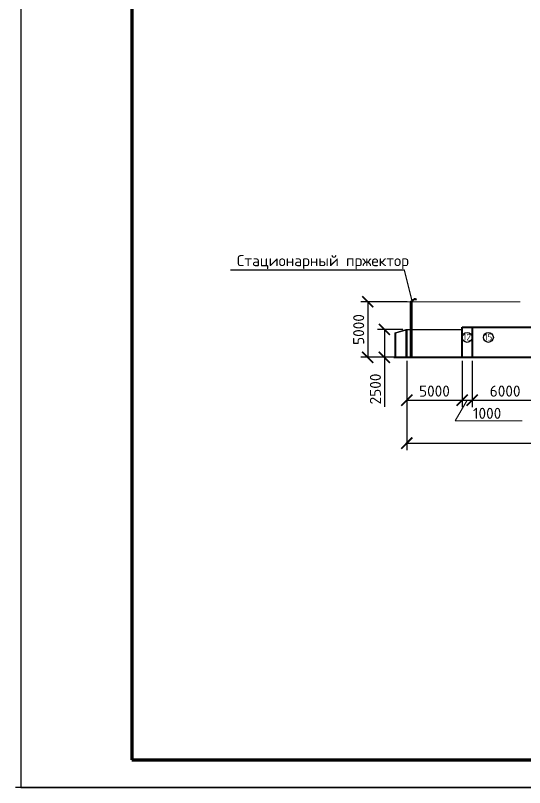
# Model space of a CAD drawing. Header units: millimetres. Extents: x -782 to 10910, y 3841 to 9763.
# Drawn here: x 1981.7 to 2073.6, y 8024.4 to 8163.7 of the extents above; entities that cross this region are included whole.
import ezdxf

# ---------------------------------------------------------------- set-up
doc = ezdxf.new("R2010")
doc.units = ezdxf.units.MM
doc.layers.add('Оbводка', color=1, linetype='Continuous', lineweight=90)
doc.styles.add('2.5', font='isocpeur.ttf', dxfattribs={"height": 2})
doc.styles.add('Isocpeur', font='isocpeur.ttf')
doc.dimstyles.new('М500 стройгенп', dxfattribs={"dimtxt": 2, "dimasz": 2, "dimexe": 1.25, "dimexo": 0.625, "dimtad": 1, "dimlfac": 500, "dimtxsty": '2.5', "dimblk": 'ARCHTICK', "dimcen": 2.5, "dimadec": 0, "dimazin": 0, "dimtfac": 1, "dimtmove": 0, "dimatfit": 3, "dimfxl": 1, "dimarcsym": 0})

# ---------------------------------------------------------------- blocks, each defined once
blk = doc.blocks.new('_ArchTick')
at = {"color": 0, "linetype": 'ByBlock', "const_width": 0.15}
blk.add_lwpolyline([(-0.5, -0.5), (0.5, 0.5)], dxfattribs=at)
blk = doc.blocks.new('*D824')
at = {"color": 0, "lineweight": -2, "transparency": 16777216}
for p, q in [((2051.63, 8107.05), (2047.06, 8107.05)), ((2048.31, 8107.05), (2048.31, 8102.05)), ((2051.63, 8102.05), (2047.06, 8102.05)), ((2048.31, 8102.05), (2048.31, 8093.1))]:
    blk.add_line(p, q, dxfattribs=at)
at = {"layer": 'Defpoints', "color": 0, "lineweight": -3, "transparency": 16777216}
for p in [(2048.31, 8107.05), (2052.25, 8107.05), (2052.25, 8102.05)]:
    blk.add_point(p, dxfattribs=at)
at = {"color": 0, "lineweight": -2, "transparency": 16777216, "xscale": 2, "yscale": 2, "zscale": 2}
for p, rotation in [((2048.31, 8107.05), 90), ((2048.31, 8102.05), 270)]:
    blk.add_blockref('_ArchTick', p, dxfattribs=dict(at, rotation=rotation))
at = {"color": 0, "lineweight": 20, "transparency": 16777216, "insert": (2046.69, 8096.32), "char_height": 2, "attachment_point": 5, "rotation": 90, "style": '2.5'}
blk.add_mtext('2500', dxfattribs=at)
blk = doc.blocks.new('*D825')
at = {"color": 0, "lineweight": -2, "transparency": 16777216}
for p, q in [((2052.45, 8112.05), (2044.05, 8112.05)), ((2045.3, 8112.05), (2045.3, 8102.05)), ((2052.56, 8102.05), (2044.05, 8102.05))]:
    blk.add_line(p, q, dxfattribs=at)
at = {"layer": 'Defpoints', "color": 0, "lineweight": -3, "transparency": 16777216}
for p in [(2053.08, 8112.05), (2045.3, 8102.05), (2053.19, 8102.05)]:
    blk.add_point(p, dxfattribs=at)
at = {"color": 0, "lineweight": -2, "transparency": 16777216, "xscale": 2, "yscale": 2, "zscale": 2}
for p, rotation in [((2045.3, 8112.05), 90), ((2045.3, 8102.05), 270)]:
    blk.add_blockref('_ArchTick', p, dxfattribs=dict(at, rotation=rotation))
at = {"color": 0, "lineweight": 20, "transparency": 16777216, "insert": (2043.67, 8107.05), "char_height": 2, "attachment_point": 5, "rotation": 90, "style": '2.5'}
blk.add_mtext('5000', dxfattribs=at)
blk = doc.blocks.new('*D826')
at = {"color": 0, "lineweight": -2, "transparency": 16777216}
for p, q in [((2052.35, 8101.42), (2052.35, 8093.06)), ((2062.35, 8101.42), (2062.35, 8093.06)), ((2052.35, 8094.31), (2062.35, 8094.31))]:
    blk.add_line(p, q, dxfattribs=at)
at = {"layer": 'Defpoints', "color": 0, "lineweight": -3, "transparency": 16777216}
for p in [(2052.35, 8102.05), (2062.35, 8102.05), (2062.35, 8094.31)]:
    blk.add_point(p, dxfattribs=at)
at = {"color": 0, "lineweight": -2, "transparency": 16777216, "xscale": 2, "yscale": 2, "zscale": 2, "rotation": 180}
blk.add_blockref('_ArchTick', (2052.35, 8094.31), dxfattribs=at)
at = {"color": 0, "lineweight": -2, "transparency": 16777216, "xscale": 2, "yscale": 2, "zscale": 2}
blk.add_blockref('_ArchTick', (2062.35, 8094.31), dxfattribs=at)
at = {"color": 0, "lineweight": 20, "transparency": 16777216, "insert": (2057.35, 8095.94), "char_height": 2, "attachment_point": 5, "style": '2.5'}
blk.add_mtext('5000', dxfattribs=at)
blk = doc.blocks.new('*D827')
at = {"color": 0, "lineweight": -2, "transparency": 16777216}
for p, q in [((2062.35, 8101.42), (2062.35, 8093.06)), ((2064.15, 8101.42), (2064.15, 8093.06)), ((2062.35, 8094.31), (2064.15, 8094.31))]:
    blk.add_line(p, q, dxfattribs=at)
at = {"layer": 'Defpoints', "color": 0, "lineweight": -3, "transparency": 16777216}
for p in [(2062.35, 8102.05), (2064.15, 8102.05), (2064.15, 8094.31)]:
    blk.add_point(p, dxfattribs=at)
at = {"color": 0, "lineweight": -2, "transparency": 16777216, "xscale": 2, "yscale": 2, "zscale": 2, "rotation": 180}
blk.add_blockref('_ArchTick', (2062.35, 8094.31), dxfattribs=at)
at = {"color": 0, "lineweight": -2, "transparency": 16777216, "xscale": 2, "yscale": 2, "zscale": 2}
blk.add_blockref('_ArchTick', (2064.15, 8094.31), dxfattribs=at)
at = {"color": 0, "lineweight": 20, "transparency": 16777216, "insert": (2066.86, 8091.93), "char_height": 2, "attachment_point": 5, "style": '2.5'}
blk.add_mtext('1000', dxfattribs=at)
blk = doc.blocks.new('*D828')
at = {"color": 0, "lineweight": -2, "transparency": 16777216}
for p, q in [((2064.15, 8101.42), (2064.15, 8093.06)), ((2076.07, 8101.42), (2076.07, 8093.06)), ((2064.15, 8094.31), (2076.07, 8094.31))]:
    blk.add_line(p, q, dxfattribs=at)
at = {"layer": 'Defpoints', "color": 0, "lineweight": -3, "transparency": 16777216}
for p in [(2064.15, 8102.05), (2076.07, 8102.05), (2076.07, 8094.31)]:
    blk.add_point(p, dxfattribs=at)
at = {"color": 0, "lineweight": -2, "transparency": 16777216, "xscale": 2, "yscale": 2, "zscale": 2, "rotation": 180}
blk.add_blockref('_ArchTick', (2064.15, 8094.31), dxfattribs=at)
at = {"color": 0, "lineweight": -2, "transparency": 16777216, "xscale": 2, "yscale": 2, "zscale": 2}
blk.add_blockref('_ArchTick', (2076.07, 8094.31), dxfattribs=at)
at = {"color": 0, "lineweight": 20, "transparency": 16777216, "insert": (2070.11, 8095.94), "char_height": 2, "attachment_point": 5, "style": '2.5'}
blk.add_mtext('6000', dxfattribs=at)
blk = doc.blocks.new('*D753')
at = {"color": 0, "lineweight": -2, "transparency": 16777216}
for p, q in [((2052.35, 8101.42), (2052.35, 8085.31)), ((2320.87, 8101.42), (2320.87, 8085.31)), ((2052.35, 8086.56), (2320.87, 8086.56))]:
    blk.add_line(p, q, dxfattribs=at)
at = {"layer": 'Defpoints', "color": 0, "lineweight": -3, "transparency": 16777216}
for p in [(2052.35, 8102.05), (2320.87, 8102.05), (2320.87, 8086.56)]:
    blk.add_point(p, dxfattribs=at)
at = {"color": 0, "lineweight": -2, "transparency": 16777216, "xscale": 2, "yscale": 2, "zscale": 2, "rotation": 180}
blk.add_blockref('_ArchTick', (2052.35, 8086.56), dxfattribs=at)
at = {"color": 0, "lineweight": -2, "transparency": 16777216, "xscale": 2, "yscale": 2, "zscale": 2}
blk.add_blockref('_ArchTick', (2320.87, 8086.56), dxfattribs=at)
at = {"color": 0, "lineweight": 20, "transparency": 16777216, "insert": (2185.61, 8088.19), "char_height": 2, "attachment_point": 5, "style": '2.5'}
blk.add_mtext('136000', dxfattribs=at)

msp = doc.modelspace()

# ---------------------------------------------------------------- linework, layer by layer
for p, q in [((1982.712585, 8618.422879), (1982.712585, 8024.422879)), ((1982.712585, 8024.422879), (2822.712585, 8024.422879))]:
    msp.add_line(p, q)
at = {"lineweight": 70}
for p, q in [((2002.712585, 8613.422879), (2002.712585, 8029.422879)), ((2002.712585, 8029.422879), (2817.712585, 8029.422879))]:
    msp.add_line(p, q, dxfattribs=at)
at = {"lineweight": 25}
for p, q in [((2051.942689, 8117.742006), (2020.55883, 8117.742006)), ((2053.33086, 8112.237734), (2051.942689, 8117.742006)), ((2050.25433, 8106.446228), (2052.25433, 8107.046228)), ((2050.25433, 8102.046228), (2050.25433, 8106.446228)), ((2050.35433, 8106.426228), (2052.25433, 8106.996228)), ((2050.35433, 8102.046228), (2050.35433, 8106.476228)), ((2052.25433, 8102.046228), (2052.25433, 8107.046228)), ((2052.35433, 8107.046228), (2052.35433, 8102.046228)), ((2052.35433, 8107.046228), (2062.35433, 8107.046228)), ((2822.712732, 8024.423062), (1981.712732, 8024.423062))]:
    msp.add_line(p, q, dxfattribs=at)
at = {"lineweight": 20}
for p, q in [((2050.97119, 8112.046228), (2072.804103, 8112.046228)), ((2053.079373, 8112.046228), (2072.804103, 8112.046228)), ((2053.116873, 8112.046228), (2053.166873, 8112.046228)), ((2052.25433, 8107.046228), (2052.35433, 8107.046228)), ((2052.25433, 8107.046228), (2052.25433, 8106.996228)), ((2050.032558, 8102.046228), (2077.07433, 8102.046228)), ((2052.25433, 8102.046228), (2050.25433, 8102.046228)), ((2050.25433, 8102.046228), (2050.35433, 8102.046228)), ((2050.35433, 8102.046228), (2051.35433, 8102.046228)), ((2063.252561, 8094.313451), (2061.087498, 8090.563451)), ((2061.087498, 8090.563451), (2073.172136, 8090.563451))]:
    msp.add_line(p, q, dxfattribs=at)
at = {"lineweight": 40}
for p, q in [((2053.079373, 8112.046228), (2053.204373, 8112.046228)), ((2053.079373, 8112.046228), (2053.204373, 8112.046228)), ((2053.087513, 8102.046228), (2053.087513, 8112.046228)), ((2053.187513, 8112.046228), (2053.187513, 8102.046228)), ((2062.35433, 8102.046228), (2062.35433, 8107.446228)), ((2062.35433, 8107.446228), (2064.35433, 8107.446228)), ((2064.150793, 8107.446228), (2064.150793, 8102.046228)), ((2064.35433, 8107.446228), (2076.065577, 8107.446228)), ((2050.032558, 8102.046228), (2323.249552, 8102.046228))]:
    msp.add_line(p, q, dxfattribs=at)
at = {"color": 0, "linetype": 'Continuous', "lineweight": 40}
for p, q in [((2053.079373, 8112.046228), (2053.204373, 8112.046228)), ((2053.099024, 8112.046228), (2053.562697, 8112.429241)), ((2053.173315, 8112.046228), (2053.588313, 8112.390871)), ((2053.562697, 8112.429241), (2053.592011, 8112.393942))]:
    msp.add_line(p, q, dxfattribs=at)
for centre, radius, start, end in [((2053.814274, 8112.197011), 0.342361, 32.43625633, 137.27001606), ((2053.83013, 8111.7153), 0.719204, 67.68405496, 109.33477766)]:
    msp.add_arc(centre, radius, start, end, dxfattribs=at)
at = {"layer": 'Оbводка', "color": 0, "lineweight": -2}
for centre in [(2063.248254, 8105.634716), (2067.080637, 8105.634716)]:
    msp.add_circle(centre, 0.902538, dxfattribs=at)

# ---------------------------------------------------------------- texts
at = {"lineweight": 25, "insert": (2021.691013, 8120.474683), "char_height": 2, "attachment_point": 1, "style": 'Isocpeur'}
msp.add_mtext_dynamic_manual_height_columns('Стационарный пржектор', width=33.70747748, gutter_width=12.5, heights=[0], dxfattribs=at)
at = {"lineweight": 40, "char_height": 1.199998, "width": 15.99997333, "attachment_point": 5, "style": 'Isocpeur'}
for s, insert in [('12', (2063.229637, 8105.671044)), ('15', (2067.06202, 8105.671044))]:
    msp.add_mtext(s, dxfattribs=dict(at, insert=insert))

# ---------------------------------------------------------------- dimensions: what is measured, and where the dimension line sits
at = {"lineweight": 20}
for base, p1, p2, picture, middle in [((2045.298863, 8102.046228), (2053.079373, 8112.046228), (2053.187513, 8102.046228), '*D825', (2045.298863, 8107.046228)), ((2048.31323, 8107.046228), (2052.25433, 8102.046228), (2052.25433, 8107.046228), '*D824', (2048.31323, 8096.321228))]:
    dim = msp.add_linear_dim(base=base, p1=p1, p2=p2, angle=90, dimstyle='М500 стройгенп', dxfattribs=at)
    dim.commit()
    dim.dimension.update_dxf_attribs({"geometry": picture, "text_midpoint": middle, "dimtype": 160})
for base, p1, p2, text, picture, middle in [((2062.35433, 8094.313451), (2052.35433, 8102.046228), (2062.35433, 8102.046228), '5000', '*D826', (2057.35433, 8095.938451)), ((2076.065577, 8094.313451), (2064.150793, 8102.046228), (2076.065577, 8102.046228), '6000', '*D828', (2070.108185, 8095.938451))]:
    dim = msp.add_linear_dim(base=base, p1=p1, p2=p2, text=text, dimstyle='М500 стройгенп', dxfattribs=at)
    dim.commit()
    dim.dimension.update_dxf_attribs({"geometry": picture, "text_midpoint": middle})
dim = msp.add_linear_dim(base=(2320.87433, 8086.561909), p1=(2052.35433, 8102.046228), p2=(2320.87433, 8102.046228), text='136000', dimstyle='М500 стройгенп', dxfattribs=at)
dim.commit()
dim.dimension.update_dxf_attribs({"geometry": '*D753', "text_midpoint": (2185.61433, 8086.561909), "dimtype": 160})
dim = msp.add_linear_dim(base=(2064.150793, 8094.313451), p1=(2062.35433, 8102.046228), p2=(2064.150793, 8102.046228), text='1000', dimstyle='М500 стройгенп', override={"dimtmove": 2}, dxfattribs=at)
dim.commit()
dim.dimension.update_dxf_attribs({"geometry": '*D827', "text_midpoint": (2066.861224, 8091.929501), "dimtype": 160})

doc.saveas('drawing.dxf')
